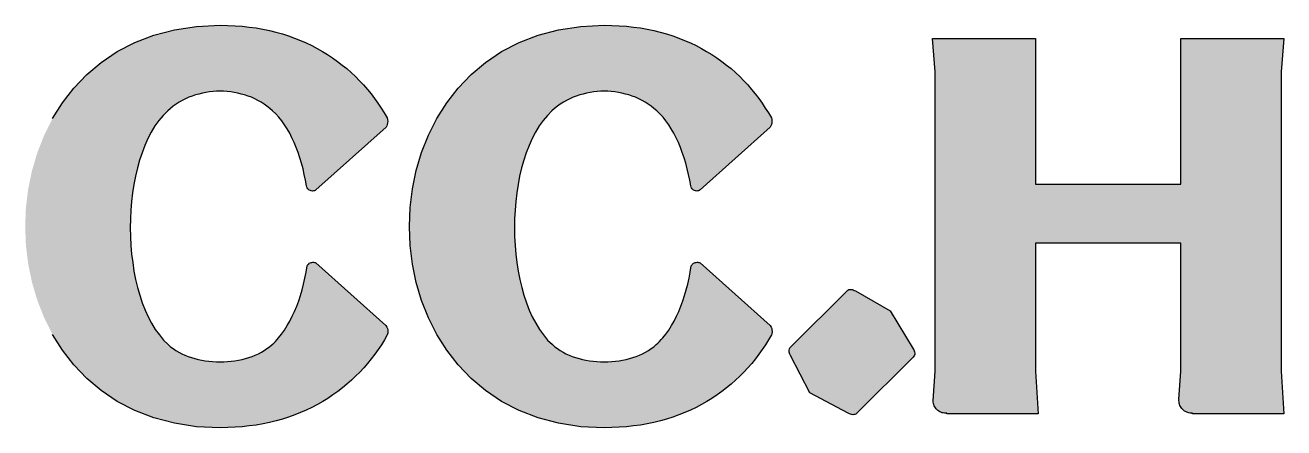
# Model space of a CAD drawing. Header units: inches. Extents: x -9450 to 207408, y -100115 to 6682.
# Drawn here: x 8222.876 to 8225.953, y 4778.366 to 4779.349 of the extents above; entities that cross this region are included whole.
import ezdxf

# ---------------------------------------------------------------- set-up
doc = ezdxf.new("R2010")
doc.units = ezdxf.units.IN
doc.header["$MEASUREMENT"] = 0

# ---------------------------------------------------------------- blocks, each defined once
blk = doc.blocks.new('eet')
for points in [[(8223.1364, 4778.7904), (8223.1346, 4778.8116), (8223.1335, 4778.8332), (8223.1331, 4778.8548), (8223.1335, 4778.8764), (8223.1346, 4778.8976), (8223.1364, 4778.9189), (8223.1387, 4778.9401), (8223.142, 4778.9606), (8223.1457, 4778.981), (8223.1506, 4779.0008), (8223.1558, 4779.0198), (8223.1621, 4779.038), (8223.1688, 4779.0559), (8223.1763, 4779.0726), (8223.1845, 4779.0883), (8223.1934, 4779.1032), (8223.2031, 4779.1169), (8223.2135, 4779.1292), (8223.2247, 4779.1404), (8223.2314, 4779.1463), (8223.2381, 4779.1516), (8223.2455, 4779.1568), (8223.253, 4779.1612), (8223.2604, 4779.1657), (8223.2682, 4779.1694), (8223.2764, 4779.1732), (8223.2846, 4779.1761), (8223.2928, 4779.1791), (8223.301, 4779.1813), (8223.3096, 4779.1836), (8223.3181, 4779.1851), (8223.3267, 4779.1866), (8223.3356, 4779.1873), (8223.3442, 4779.188), (8223.3527, 4779.1884), (8223.3613, 4779.188), (8223.3702, 4779.1873), (8223.3788, 4779.1866), (8223.3874, 4779.1851), (8223.3959, 4779.1836), (8223.4045, 4779.1813), (8223.4127, 4779.1791), (8223.4213, 4779.1761), (8223.4294, 4779.1732), (8223.4373, 4779.1694), (8223.4451, 4779.1657), (8223.4529, 4779.1612), (8223.4604, 4779.1568), (8223.4674, 4779.1516), (8223.4745, 4779.146), (8223.4812, 4779.1404), (8223.489, 4779.1326), (8223.4965, 4779.1244), (8223.5035, 4779.1154), (8223.5102, 4779.1061), (8223.5166, 4779.0961), (8223.5229, 4779.0853), (8223.5285, 4779.0741), (8223.5341, 4779.0626), (8223.5389, 4779.0507), (8223.5438, 4779.0384), (8223.5478, 4779.0253), (8223.5519, 4779.0123), (8223.5557, 4778.9989), (8223.5586, 4778.9851), (8223.5616, 4778.971), (8223.5642, 4778.9568), (8223.565, 4778.9542), (8223.5657, 4778.952), (8223.5672, 4778.9498), (8223.5691, 4778.9479), (8223.5709, 4778.9464), (8223.5735, 4778.9453), (8223.5758, 4778.9445), (8223.5787, 4778.9442), (8223.581, 4778.9445), (8223.5832, 4778.9449), (8223.5851, 4778.946), (8223.5869, 4778.9472), (8223.7586, 4779.1002), (8223.7601, 4779.1035), (8223.7616, 4779.1069), (8223.7623, 4779.1106), (8223.7627, 4779.1143), (8223.7623, 4779.1188), (8223.7612, 4779.1229), (8223.7541, 4779.1352), (8223.7467, 4779.1471), (8223.7385, 4779.159), (8223.7303, 4779.1702), (8223.7217, 4779.1817), (8223.7128, 4779.1925), (8223.7035, 4779.2033), (8223.6938, 4779.2137), (8223.6837, 4779.2238), (8223.6733, 4779.2335), (8223.6625, 4779.2432), (8223.6514, 4779.2521), (8223.6398, 4779.261), (8223.6279, 4779.2696), (8223.6156, 4779.2774), (8223.6033, 4779.2852), (8223.5903, 4779.2927), (8223.5769, 4779.2994), (8223.5631, 4779.3061), (8223.5493, 4779.312), (8223.5348, 4779.318), (8223.5199, 4779.3232), (8223.505, 4779.328), (8223.4894, 4779.3325), (8223.4738, 4779.3362), (8223.4574, 4779.3396), (8223.441, 4779.3426), (8223.4239, 4779.3448), (8223.4067, 4779.3467), (8223.3892, 4779.3481), (8223.371, 4779.3489), (8223.3527, 4779.3493), (8223.295, 4779.3463), (8223.2411, 4779.3381), (8223.1908, 4779.3251), (8223.1443, 4779.3072), (8223.1014, 4779.2849), (8223.0623, 4779.2584), (8223.027, 4779.2286), (8222.9953, 4779.1955), (8222.9674, 4779.1598), (8222.9432, 4779.1214), (8222.9227, 4779.0808), (8222.906, 4779.0384), (8222.8929, 4778.9944), (8222.8836, 4778.9494), (8222.878, 4778.904), (8222.8762, 4778.8578), (8222.878, 4778.8116), (8222.8836, 4778.7662), (8222.8929, 4778.7212), (8222.906, 4778.6772), (8222.9227, 4778.6348), (8222.9432, 4778.5942), (8222.9674, 4778.5558), (8222.9953, 4778.5197), (8223.027, 4778.487), (8223.0623, 4778.4572), (8223.1014, 4778.4307), (8223.1443, 4778.4084), (8223.1908, 4778.3905), (8223.2411, 4778.3775), (8223.295, 4778.3689), (8223.3527, 4778.3663), (8223.3714, 4778.3667), (8223.3892, 4778.3675), (8223.4067, 4778.3689), (8223.4242, 4778.3708), (8223.441, 4778.373), (8223.4577, 4778.376), (8223.4738, 4778.3794), (8223.4898, 4778.3835), (8223.5054, 4778.3876), (8223.5203, 4778.3924), (8223.5352, 4778.3976), (8223.5497, 4778.4036), (8223.5635, 4778.4095), (8223.5773, 4778.4162), (8223.5907, 4778.4233), (8223.6037, 4778.4304), (8223.616, 4778.4382), (8223.6283, 4778.4464), (8223.6402, 4778.4549), (8223.6517, 4778.4639), (8223.6629, 4778.4728), (8223.6737, 4778.4825), (8223.6841, 4778.4922), (8223.6942, 4778.5022), (8223.7038, 4778.5127), (8223.7132, 4778.5235), (8223.7221, 4778.5346), (8223.7307, 4778.5458), (8223.7392, 4778.5573), (8223.747, 4778.5689), (8223.7545, 4778.5812), (8223.7616, 4778.5935), (8223.7623, 4778.5953), (8223.7627, 4778.5972), (8223.763, 4778.5994), (8223.763, 4778.6016), (8223.7627, 4778.6054), (8223.7619, 4778.6091), (8223.7604, 4778.6124), (8223.7582, 4778.6158), (8223.5869, 4778.7688), (8223.5832, 4778.7703), (8223.5814, 4778.7707), (8223.5795, 4778.7707), (8223.5773, 4778.7703), (8223.575, 4778.7699), (8223.5728, 4778.7692), (8223.5709, 4778.7681), (8223.5694, 4778.7666), (8223.5676, 4778.7651), (8223.5665, 4778.7632), (8223.5653, 4778.7614), (8223.5631, 4778.7465), (8223.5601, 4778.732), (8223.5568, 4778.7174), (8223.5531, 4778.7033), (8223.5493, 4778.6895), (8223.5449, 4778.6761), (8223.54, 4778.6631), (8223.5348, 4778.6504), (8223.5292, 4778.6385), (8223.5233, 4778.6266), (8223.5169, 4778.6158), (8223.5102, 4778.605), (8223.5032, 4778.5953), (8223.4957, 4778.586), (8223.492, 4778.5815), (8223.4879, 4778.5774), (8223.4842, 4778.5733), (8223.4797, 4778.5696), (8223.4738, 4778.5644), (8223.4674, 4778.5596), (8223.4607, 4778.5551), (8223.4536, 4778.551), (8223.4466, 4778.5473), (8223.4388, 4778.5439), (8223.4309, 4778.5406), (8223.4231, 4778.538), (8223.4146, 4778.5354), (8223.4064, 4778.5331), (8223.3978, 4778.5316), (8223.3889, 4778.5302), (8223.3799, 4778.5287), (8223.371, 4778.5279), (8223.3621, 4778.5275), (8223.3527, 4778.5272), (8223.3438, 4778.5275), (8223.3345, 4778.5279), (8223.3256, 4778.5287), (8223.3166, 4778.5302), (8223.3081, 4778.5316), (8223.2991, 4778.5331), (8223.2909, 4778.5354), (8223.2828, 4778.538), (8223.2746, 4778.5406), (8223.2667, 4778.5439), (8223.2593, 4778.5473), (8223.2519, 4778.551), (8223.2448, 4778.5551), (8223.2381, 4778.5596), (8223.2317, 4778.5644), (8223.2258, 4778.5696), (8223.2146, 4778.5804), (8223.2042, 4778.5931), (8223.1941, 4778.6065), (8223.1852, 4778.6214), (8223.177, 4778.637), (8223.1692, 4778.6538), (8223.1625, 4778.6713), (8223.1562, 4778.6899), (8223.151, 4778.7089), (8223.1461, 4778.7286), (8223.142, 4778.7487), (8223.139, 4778.7696)], [(8224.1432, 4778.5931), (8224.1335, 4778.6065), (8224.1246, 4778.6214), (8224.116, 4778.637), (8224.1086, 4778.6538), (8224.1019, 4778.6713), (8224.0955, 4778.6899), (8224.0903, 4778.7089), (8224.0855, 4778.7286), (8224.0814, 4778.7487), (8224.078, 4778.7696), (8224.0758, 4778.7904), (8224.0739, 4778.8116), (8224.0728, 4778.8332), (8224.0724, 4778.8548), (8224.0728, 4778.8764), (8224.0739, 4778.8976), (8224.0754, 4778.9189), (8224.078, 4778.9401), (8224.0814, 4778.9606), (8224.0851, 4778.981), (8224.0899, 4779.0008), (8224.0952, 4779.0198), (8224.1011, 4779.038), (8224.1082, 4779.0559), (8224.1156, 4779.0726), (8224.1238, 4779.0883), (8224.1328, 4779.1032), (8224.1424, 4779.1169), (8224.1529, 4779.1292), (8224.1637, 4779.1404), (8224.1704, 4779.1463), (8224.1774, 4779.1516), (8224.1845, 4779.1568), (8224.192, 4779.1612), (8224.1998, 4779.1657), (8224.2076, 4779.1694), (8224.2158, 4779.1732), (8224.2236, 4779.1761), (8224.2322, 4779.1791), (8224.2404, 4779.1813), (8224.2489, 4779.1836), (8224.2575, 4779.1851), (8224.2661, 4779.1866), (8224.2746, 4779.1873), (8224.2836, 4779.188), (8224.2921, 4779.1884), (8224.3007, 4779.188), (8224.3092, 4779.1873), (8224.3182, 4779.1866), (8224.3267, 4779.1851), (8224.3353, 4779.1836), (8224.3439, 4779.1813), (8224.3521, 4779.1791), (8224.3603, 4779.1761), (8224.3684, 4779.1732), (8224.3766, 4779.1694), (8224.3845, 4779.1657), (8224.3919, 4779.1612), (8224.3993, 4779.1568), (8224.4068, 4779.1516), (8224.4135, 4779.146), (8224.4202, 4779.1404), (8224.428, 4779.1326), (8224.4358, 4779.1244), (8224.4429, 4779.1154), (8224.4496, 4779.1061), (8224.4559, 4779.0961), (8224.4619, 4779.0853), (8224.4679, 4779.0741), (8224.4731, 4779.0626), (8224.4783, 4779.0507), (8224.4827, 4779.0384), (8224.4872, 4779.0253), (8224.4913, 4779.0123), (8224.4947, 4778.9989), (8224.498, 4778.9851), (8224.501, 4778.971), (8224.5036, 4778.9568), (8224.5043, 4778.9542), (8224.5051, 4778.952), (8224.5066, 4778.9498), (8224.5084, 4778.9479), (8224.5103, 4778.9464), (8224.5125, 4778.9453), (8224.5151, 4778.9445), (8224.5177, 4778.9442), (8224.52, 4778.9445), (8224.5222, 4778.9449), (8224.5244, 4778.946), (8224.5263, 4778.9472), (8224.6979, 4779.1002), (8224.6994, 4779.1035), (8224.7009, 4779.1069), (8224.7017, 4779.1106), (8224.702, 4779.1143), (8224.7017, 4779.1188), (8224.7006, 4779.1229), (8224.6935, 4779.1352), (8224.6857, 4779.1471), (8224.6778, 4779.159), (8224.6696, 4779.1702), (8224.6611, 4779.1817), (8224.6521, 4779.1925), (8224.6428, 4779.2033), (8224.6332, 4779.2137), (8224.6231, 4779.2238), (8224.6127, 4779.2335), (8224.6019, 4779.2432), (8224.5907, 4779.2521), (8224.5792, 4779.261), (8224.5673, 4779.2696), (8224.555, 4779.2774), (8224.5423, 4779.2852), (8224.5297, 4779.2927), (8224.5163, 4779.2994), (8224.5025, 4779.3061), (8224.4883, 4779.312), (8224.4742, 4779.318), (8224.4593, 4779.3232), (8224.4444, 4779.328), (8224.4288, 4779.3325), (8224.4131, 4779.3362), (8224.3967, 4779.3396), (8224.3804, 4779.3426), (8224.3632, 4779.3448), (8224.3461, 4779.3467), (8224.3286, 4779.3481), (8224.3104, 4779.3489), (8224.2921, 4779.3493), (8224.2344, 4779.3463), (8224.1804, 4779.3381), (8224.1302, 4779.3251), (8224.0836, 4779.3072), (8224.0408, 4779.2849), (8224.0017, 4779.2584), (8223.9663, 4779.2286), (8223.9347, 4779.1955), (8223.9068, 4779.1598), (8223.8826, 4779.1214), (8223.8621, 4779.0808), (8223.8453, 4779.0384), (8223.8323, 4778.9944), (8223.823, 4778.9494), (8223.8174, 4778.904), (8223.8155, 4778.8578), (8223.8174, 4778.8116), (8223.823, 4778.7662), (8223.8323, 4778.7212), (8223.8453, 4778.6772), (8223.8621, 4778.6348), (8223.8826, 4778.5942), (8223.9068, 4778.5558), (8223.9347, 4778.5197), (8223.9663, 4778.487), (8224.0017, 4778.4572), (8224.0408, 4778.4307), (8224.0836, 4778.4084), (8224.1302, 4778.3905), (8224.1804, 4778.3775), (8224.2344, 4778.3689), (8224.2921, 4778.3663), (8224.3104, 4778.3667), (8224.3286, 4778.3675), (8224.3461, 4778.3689), (8224.3636, 4778.3708), (8224.3804, 4778.373), (8224.3971, 4778.376), (8224.4131, 4778.3794), (8224.4291, 4778.3835), (8224.4444, 4778.3876), (8224.4597, 4778.3924), (8224.4746, 4778.3976), (8224.4887, 4778.4036), (8224.5028, 4778.4095), (8224.5166, 4778.4162), (8224.5297, 4778.4233), (8224.5427, 4778.4304), (8224.5553, 4778.4382), (8224.5676, 4778.4464), (8224.5795, 4778.4549), (8224.5911, 4778.4639), (8224.6023, 4778.4728), (8224.6131, 4778.4825), (8224.6235, 4778.4922), (8224.6335, 4778.5022), (8224.6432, 4778.5127), (8224.6525, 4778.5235), (8224.6615, 4778.5346), (8224.67, 4778.5458), (8224.6782, 4778.5573), (8224.686, 4778.5689), (8224.6938, 4778.5812), (8224.7009, 4778.5935), (8224.7017, 4778.5953), (8224.702, 4778.5972), (8224.7024, 4778.5994), (8224.7024, 4778.6016), (8224.702, 4778.6054), (8224.7013, 4778.6091), (8224.6998, 4778.6124), (8224.6976, 4778.6158), (8224.5263, 4778.7688), (8224.5226, 4778.7703), (8224.5207, 4778.7707), (8224.5189, 4778.7707), (8224.5163, 4778.7703), (8224.514, 4778.7699), (8224.5122, 4778.7692), (8224.5103, 4778.7681), (8224.5084, 4778.7666), (8224.5069, 4778.7651), (8224.5058, 4778.7632), (8224.5047, 4778.7614), (8224.5021, 4778.7465), (8224.4995, 4778.732), (8224.4961, 4778.7174), (8224.4924, 4778.7033), (8224.4883, 4778.6895), (8224.4842, 4778.6761), (8224.4794, 4778.6631), (8224.4742, 4778.6504), (8224.4686, 4778.6385), (8224.4626, 4778.6266), (8224.4563, 4778.6158), (8224.4496, 4778.605), (8224.4425, 4778.5953), (8224.4351, 4778.586), (8224.4314, 4778.5815), (8224.4273, 4778.5774), (8224.4232, 4778.5733), (8224.4191, 4778.5696), (8224.4131, 4778.5644), (8224.4068, 4778.5596), (8224.4001, 4778.5551), (8224.393, 4778.551), (8224.3856, 4778.5473), (8224.3781, 4778.5439), (8224.3703, 4778.5406), (8224.3621, 4778.538), (8224.3539, 4778.5354), (8224.3457, 4778.5331), (8224.3368, 4778.5316), (8224.3282, 4778.5302), (8224.3193, 4778.5287), (8224.3104, 4778.5279), (8224.3011, 4778.5275), (8224.2921, 4778.5272), (8224.2828, 4778.5275), (8224.2739, 4778.5279), (8224.2649, 4778.5287), (8224.256, 4778.5302), (8224.2471, 4778.5316), (8224.2385, 4778.5331), (8224.2303, 4778.5354), (8224.2217, 4778.538), (8224.2139, 4778.5406), (8224.2061, 4778.5439), (8224.1983, 4778.5473), (8224.1912, 4778.551), (8224.1841, 4778.5551), (8224.1774, 4778.5596), (8224.1711, 4778.5644), (8224.1652, 4778.5696), (8224.1536, 4778.5804)], [(8225.3465, 4778.8172), (8225.7014, 4778.8172), (8225.7014, 4778.5048), (8225.6969, 4778.4352), (8225.6973, 4778.4352), (8225.6969, 4778.4341), (8225.6969, 4778.4326), (8225.6973, 4778.4296), (8225.6976, 4778.4267), (8225.6984, 4778.4237), (8225.6995, 4778.4207), (8225.7006, 4778.4181), (8225.7021, 4778.4155), (8225.704, 4778.4132), (8225.7062, 4778.411), (8225.7081, 4778.4092), (8225.7107, 4778.4073), (8225.7133, 4778.4058), (8225.7159, 4778.4043), (8225.7185, 4778.4036), (8225.7215, 4778.4028), (8225.7244, 4778.4021), (8225.7278, 4778.4021), (8225.73, 4778.4021), (8225.73, 4778.4002), (8225.9534, 4778.4002), (8225.9467, 4778.5048), (8225.9467, 4779.2357), (8225.9534, 4779.3172), (8225.7014, 4779.3172), (8225.7014, 4778.9609), (8225.361, 4778.9609), (8225.3465, 4778.9609), (8225.3465, 4778.9766), (8225.3465, 4779.3172), (8225.0941, 4779.3172), (8225.1008, 4779.2357), (8225.1008, 4778.5048), (8225.0963, 4778.4319), (8225.0963, 4778.4289), (8225.0971, 4778.4259), (8225.0978, 4778.4229), (8225.0989, 4778.4203), (8225.1001, 4778.4177), (8225.1015, 4778.4151), (8225.1034, 4778.4129), (8225.1053, 4778.4106), (8225.1075, 4778.4088), (8225.1101, 4778.4073), (8225.1123, 4778.4054), (8225.1149, 4778.4043), (8225.1179, 4778.4032), (8225.1209, 4778.4025), (8225.1239, 4778.4021), (8225.1269, 4778.4021), (8225.1295, 4778.4021), (8225.1295, 4778.4002), (8225.3532, 4778.4002), (8225.3465, 4778.5048)], [(8224.9906, 4778.6515), (8224.9061, 4778.7007), (8224.9031, 4778.7018), (8224.9005, 4778.7029), (8224.8979, 4778.7037), (8224.8953, 4778.704), (8224.8927, 4778.704), (8224.8901, 4778.7037), (8224.8878, 4778.7025), (8224.8856, 4778.7007), (8224.7471, 4778.5633), (8224.7456, 4778.5614), (8224.7445, 4778.5588), (8224.7437, 4778.5562), (8224.7437, 4778.5536), (8224.7441, 4778.551), (8224.7449, 4778.5484), (8224.746, 4778.5458), (8224.7471, 4778.5428), (8224.7947, 4778.4516), (8224.8886, 4778.4017), (8224.8912, 4778.4002), (8224.8938, 4778.3995), (8224.8968, 4778.3984), (8224.8994, 4778.398), (8224.902, 4778.3984), (8224.9046, 4778.3987), (8224.9068, 4778.3998), (8224.9091, 4778.4017), (8225.0472, 4778.5387), (8225.049, 4778.541), (8225.0502, 4778.5436), (8225.0509, 4778.5458), (8225.0509, 4778.5484), (8225.0505, 4778.5514), (8225.0498, 4778.554), (8225.0487, 4778.5566), (8225.0472, 4778.5592)]]:
    blk.add_hatch(color=250).paths.add_polyline_path(points)
at = {"color": 250}
for p, q in [((8223.2411, 4779.3381), (8223.295, 4779.3463)), ((8223.295, 4779.3463), (8223.3527, 4779.3493)), ((8223.3527, 4779.3493), (8223.371, 4779.3489)), ((8223.371, 4779.3489), (8223.3892, 4779.3481)), ((8223.3892, 4779.3481), (8223.4067, 4779.3467)), ((8223.4067, 4779.3467), (8223.4239, 4779.3448)), ((8223.4239, 4779.3448), (8223.441, 4779.3426)), ((8223.441, 4779.3426), (8223.4574, 4779.3396)), ((8224.1804, 4779.3381), (8224.2344, 4779.3463)), ((8224.2344, 4779.3463), (8224.2921, 4779.3493)), ((8224.2921, 4779.3493), (8224.3104, 4779.3489)), ((8224.3104, 4779.3489), (8224.3286, 4779.3481)), ((8224.3286, 4779.3481), (8224.3461, 4779.3467)), ((8224.3461, 4779.3467), (8224.3632, 4779.3448)), ((8224.3632, 4779.3448), (8224.3804, 4779.3426)), ((8224.3804, 4779.3426), (8224.3967, 4779.3396)), ((8223.1443, 4779.3072), (8223.1908, 4779.3251)), ((8223.1908, 4779.3251), (8223.2411, 4779.3381)), ((8223.4574, 4779.3396), (8223.4738, 4779.3362)), ((8223.4738, 4779.3362), (8223.4894, 4779.3325)), ((8223.4894, 4779.3325), (8223.505, 4779.328)), ((8223.505, 4779.328), (8223.5199, 4779.3232)), ((8223.5199, 4779.3232), (8223.5348, 4779.318)), ((8223.5348, 4779.318), (8223.5493, 4779.312)), ((8223.5493, 4779.312), (8223.5631, 4779.3061)), ((8224.0836, 4779.3072), (8224.1302, 4779.3251)), ((8224.1302, 4779.3251), (8224.1804, 4779.3381)), ((8224.3967, 4779.3396), (8224.4131, 4779.3362)), ((8224.4131, 4779.3362), (8224.4288, 4779.3325)), ((8224.4288, 4779.3325), (8224.4444, 4779.328)), ((8224.4444, 4779.328), (8224.4593, 4779.3232)), ((8224.4593, 4779.3232), (8224.4742, 4779.318)), ((8224.4742, 4779.318), (8224.4883, 4779.312)), ((8224.4883, 4779.312), (8224.5025, 4779.3061)), ((8225.0941, 4779.3172), (8225.3465, 4779.3172)), ((8225.1008, 4779.2357), (8225.0941, 4779.3172)), ((8225.3465, 4779.3172), (8225.3465, 4778.9766)), ((8225.7014, 4778.9609), (8225.7014, 4779.3172)), ((8225.7014, 4779.3172), (8225.9534, 4779.3172)), ((8225.9534, 4779.3172), (8225.9467, 4779.2357)), ((8223.0623, 4779.2584), (8223.1014, 4779.2849)), ((8223.1014, 4779.2849), (8223.1443, 4779.3072)), ((8223.5631, 4779.3061), (8223.5769, 4779.2994)), ((8223.5769, 4779.2994), (8223.5903, 4779.2927)), ((8223.5903, 4779.2927), (8223.6033, 4779.2852)), ((8223.6033, 4779.2852), (8223.6156, 4779.2774)), ((8224.0017, 4779.2584), (8224.0408, 4779.2849)), ((8224.0408, 4779.2849), (8224.0836, 4779.3072)), ((8224.5025, 4779.3061), (8224.5163, 4779.2994)), ((8224.5163, 4779.2994), (8224.5297, 4779.2927)), ((8224.5297, 4779.2927), (8224.5423, 4779.2852)), ((8224.5423, 4779.2852), (8224.555, 4779.2774)), ((8223.027, 4779.2286), (8223.0623, 4779.2584)), ((8223.6156, 4779.2774), (8223.6279, 4779.2696)), ((8223.6279, 4779.2696), (8223.6398, 4779.261)), ((8223.6398, 4779.261), (8223.6514, 4779.2521)), ((8223.6514, 4779.2521), (8223.6625, 4779.2432)), ((8223.9663, 4779.2286), (8224.0017, 4779.2584)), ((8224.555, 4779.2774), (8224.5673, 4779.2696)), ((8224.5673, 4779.2696), (8224.5792, 4779.261)), ((8224.5792, 4779.261), (8224.5907, 4779.2521)), ((8224.5907, 4779.2521), (8224.6019, 4779.2432)), ((8222.9953, 4779.1955), (8223.027, 4779.2286)), ((8223.6625, 4779.2432), (8223.6733, 4779.2335)), ((8223.6733, 4779.2335), (8223.6837, 4779.2238)), ((8223.6837, 4779.2238), (8223.6938, 4779.2137)), ((8223.9347, 4779.1955), (8223.9663, 4779.2286)), ((8224.6019, 4779.2432), (8224.6127, 4779.2335)), ((8224.6127, 4779.2335), (8224.6231, 4779.2238)), ((8224.6231, 4779.2238), (8224.6332, 4779.2137)), ((8225.1008, 4778.5048), (8225.1008, 4779.2357)), ((8225.9467, 4779.2357), (8225.9467, 4778.5048)), ((8222.9674, 4779.1598), (8222.9953, 4779.1955)), ((8223.3442, 4779.188), (8223.3356, 4779.1873)), ((8223.3527, 4779.1884), (8223.3442, 4779.188)), ((8223.3613, 4779.188), (8223.3527, 4779.1884)), ((8223.3702, 4779.1873), (8223.3613, 4779.188)), ((8223.6938, 4779.2137), (8223.7035, 4779.2033)), ((8223.7035, 4779.2033), (8223.7128, 4779.1925)), ((8223.7128, 4779.1925), (8223.7217, 4779.1817)), ((8223.9068, 4779.1598), (8223.9347, 4779.1955)), ((8224.2836, 4779.188), (8224.2746, 4779.1873)), ((8224.2921, 4779.1884), (8224.2836, 4779.188)), ((8224.3007, 4779.188), (8224.2921, 4779.1884)), ((8224.3092, 4779.1873), (8224.3007, 4779.188)), ((8224.6332, 4779.2137), (8224.6428, 4779.2033)), ((8224.6428, 4779.2033), (8224.6521, 4779.1925)), ((8224.6521, 4779.1925), (8224.6611, 4779.1817)), ((8222.9432, 4779.1214), (8222.9674, 4779.1598)), ((8223.253, 4779.1612), (8223.2455, 4779.1568)), ((8223.2604, 4779.1657), (8223.253, 4779.1612)), ((8223.2682, 4779.1694), (8223.2604, 4779.1657)), ((8223.2764, 4779.1732), (8223.2682, 4779.1694)), ((8223.2846, 4779.1761), (8223.2764, 4779.1732)), ((8223.2928, 4779.1791), (8223.2846, 4779.1761)), ((8223.301, 4779.1813), (8223.2928, 4779.1791)), ((8223.3096, 4779.1836), (8223.301, 4779.1813)), ((8223.3181, 4779.1851), (8223.3096, 4779.1836)), ((8223.3267, 4779.1866), (8223.3181, 4779.1851)), ((8223.3356, 4779.1873), (8223.3267, 4779.1866)), ((8223.3788, 4779.1866), (8223.3702, 4779.1873)), ((8223.3874, 4779.1851), (8223.3788, 4779.1866)), ((8223.3959, 4779.1836), (8223.3874, 4779.1851)), ((8223.4045, 4779.1813), (8223.3959, 4779.1836)), ((8223.4127, 4779.1791), (8223.4045, 4779.1813)), ((8223.4213, 4779.1761), (8223.4127, 4779.1791)), ((8223.4294, 4779.1732), (8223.4213, 4779.1761)), ((8223.4373, 4779.1694), (8223.4294, 4779.1732)), ((8223.4451, 4779.1657), (8223.4373, 4779.1694)), ((8223.4529, 4779.1612), (8223.4451, 4779.1657)), ((8223.4604, 4779.1568), (8223.4529, 4779.1612)), ((8223.7217, 4779.1817), (8223.7303, 4779.1702)), ((8223.7303, 4779.1702), (8223.7385, 4779.159)), ((8223.7385, 4779.159), (8223.7467, 4779.1471)), ((8223.8826, 4779.1214), (8223.9068, 4779.1598)), ((8224.192, 4779.1612), (8224.1845, 4779.1568)), ((8224.1998, 4779.1657), (8224.192, 4779.1612)), ((8224.2076, 4779.1694), (8224.1998, 4779.1657)), ((8224.2158, 4779.1732), (8224.2076, 4779.1694)), ((8224.2236, 4779.1761), (8224.2158, 4779.1732)), ((8224.2322, 4779.1791), (8224.2236, 4779.1761)), ((8224.2404, 4779.1813), (8224.2322, 4779.1791)), ((8224.2489, 4779.1836), (8224.2404, 4779.1813)), ((8224.2575, 4779.1851), (8224.2489, 4779.1836)), ((8224.2661, 4779.1866), (8224.2575, 4779.1851)), ((8224.2746, 4779.1873), (8224.2661, 4779.1866)), ((8224.3182, 4779.1866), (8224.3092, 4779.1873)), ((8224.3267, 4779.1851), (8224.3182, 4779.1866)), ((8224.3353, 4779.1836), (8224.3267, 4779.1851)), ((8224.3439, 4779.1813), (8224.3353, 4779.1836)), ((8224.3521, 4779.1791), (8224.3439, 4779.1813)), ((8224.3603, 4779.1761), (8224.3521, 4779.1791)), ((8224.3684, 4779.1732), (8224.3603, 4779.1761)), ((8224.3766, 4779.1694), (8224.3684, 4779.1732)), ((8224.3845, 4779.1657), (8224.3766, 4779.1694)), ((8224.3919, 4779.1612), (8224.3845, 4779.1657)), ((8224.3993, 4779.1568), (8224.3919, 4779.1612)), ((8224.6611, 4779.1817), (8224.6696, 4779.1702)), ((8224.6696, 4779.1702), (8224.6778, 4779.159)), ((8224.6778, 4779.159), (8224.6857, 4779.1471)), ((8223.2135, 4779.1292), (8223.2031, 4779.1169)), ((8223.2247, 4779.1404), (8223.2135, 4779.1292)), ((8223.2314, 4779.1463), (8223.2247, 4779.1404)), ((8223.2381, 4779.1516), (8223.2314, 4779.1463)), ((8223.2455, 4779.1568), (8223.2381, 4779.1516)), ((8223.4674, 4779.1516), (8223.4604, 4779.1568)), ((8223.4745, 4779.146), (8223.4674, 4779.1516)), ((8223.4812, 4779.1404), (8223.4745, 4779.146)), ((8223.489, 4779.1326), (8223.4812, 4779.1404)), ((8223.4965, 4779.1244), (8223.489, 4779.1326)), ((8223.7467, 4779.1471), (8223.7541, 4779.1352)), ((8223.7541, 4779.1352), (8223.7612, 4779.1229)), ((8224.1529, 4779.1292), (8224.1424, 4779.1169)), ((8224.1637, 4779.1404), (8224.1529, 4779.1292)), ((8224.1704, 4779.1463), (8224.1637, 4779.1404)), ((8224.1774, 4779.1516), (8224.1704, 4779.1463)), ((8224.1845, 4779.1568), (8224.1774, 4779.1516)), ((8224.4068, 4779.1516), (8224.3993, 4779.1568)), ((8224.4135, 4779.146), (8224.4068, 4779.1516)), ((8224.4202, 4779.1404), (8224.4135, 4779.146)), ((8224.428, 4779.1326), (8224.4202, 4779.1404)), ((8224.4358, 4779.1244), (8224.428, 4779.1326)), ((8224.6857, 4779.1471), (8224.6935, 4779.1352)), ((8224.6935, 4779.1352), (8224.7006, 4779.1229)), ((8223.1934, 4779.1032), (8223.1845, 4779.0883)), ((8223.2031, 4779.1169), (8223.1934, 4779.1032)), ((8223.5035, 4779.1154), (8223.4965, 4779.1244)), ((8223.5102, 4779.1061), (8223.5035, 4779.1154)), ((8223.5166, 4779.0961), (8223.5102, 4779.1061)), ((8223.5229, 4779.0853), (8223.5166, 4779.0961)), ((8223.7586, 4779.1002), (8223.5869, 4778.9472)), ((8223.7601, 4779.1035), (8223.7586, 4779.1002)), ((8223.7616, 4779.1069), (8223.7601, 4779.1035)), ((8223.7612, 4779.1229), (8223.7623, 4779.1188)), ((8223.7623, 4779.1106), (8223.7616, 4779.1069)), ((8223.7623, 4779.1188), (8223.7627, 4779.1143)), ((8223.7627, 4779.1143), (8223.7623, 4779.1106)), ((8223.8621, 4779.0808), (8223.8826, 4779.1214)), ((8224.1328, 4779.1032), (8224.1238, 4779.0883)), ((8224.1424, 4779.1169), (8224.1328, 4779.1032)), ((8224.4429, 4779.1154), (8224.4358, 4779.1244)), ((8224.4496, 4779.1061), (8224.4429, 4779.1154)), ((8224.4559, 4779.0961), (8224.4496, 4779.1061)), ((8224.4619, 4779.0853), (8224.4559, 4779.0961)), ((8224.6979, 4779.1002), (8224.5263, 4778.9472)), ((8224.6994, 4779.1035), (8224.6979, 4779.1002)), ((8224.7009, 4779.1069), (8224.6994, 4779.1035)), ((8224.7006, 4779.1229), (8224.7017, 4779.1188)), ((8224.7017, 4779.1106), (8224.7009, 4779.1069)), ((8224.7017, 4779.1188), (8224.702, 4779.1143)), ((8224.702, 4779.1143), (8224.7017, 4779.1106)), ((8223.1763, 4779.0726), (8223.1688, 4779.0559)), ((8223.1845, 4779.0883), (8223.1763, 4779.0726)), ((8223.5285, 4779.0741), (8223.5229, 4779.0853)), ((8223.5341, 4779.0626), (8223.5285, 4779.0741)), ((8223.8453, 4779.0384), (8223.8621, 4779.0808)), ((8224.1156, 4779.0726), (8224.1082, 4779.0559)), ((8224.1238, 4779.0883), (8224.1156, 4779.0726)), ((8224.4679, 4779.0741), (8224.4619, 4779.0853)), ((8224.4731, 4779.0626), (8224.4679, 4779.0741)), ((8223.1621, 4779.038), (8223.1558, 4779.0198)), ((8223.1688, 4779.0559), (8223.1621, 4779.038)), ((8223.5389, 4779.0507), (8223.5341, 4779.0626)), ((8223.5438, 4779.0384), (8223.5389, 4779.0507)), ((8223.5478, 4779.0253), (8223.5438, 4779.0384)), ((8223.8323, 4778.9944), (8223.8453, 4779.0384)), ((8224.1011, 4779.038), (8224.0952, 4779.0198)), ((8224.1082, 4779.0559), (8224.1011, 4779.038)), ((8224.4783, 4779.0507), (8224.4731, 4779.0626)), ((8224.4827, 4779.0384), (8224.4783, 4779.0507)), ((8224.4872, 4779.0253), (8224.4827, 4779.0384)), ((8223.1558, 4779.0198), (8223.1506, 4779.0008)), ((8223.5519, 4779.0123), (8223.5478, 4779.0253)), ((8223.5557, 4778.9989), (8223.5519, 4779.0123)), ((8224.0952, 4779.0198), (8224.0899, 4779.0008)), ((8224.4913, 4779.0123), (8224.4872, 4779.0253)), ((8224.4947, 4778.9989), (8224.4913, 4779.0123)), ((8223.1457, 4778.981), (8223.142, 4778.9606)), ((8223.1506, 4779.0008), (8223.1457, 4778.981)), ((8223.5586, 4778.9851), (8223.5557, 4778.9989)), ((8223.5616, 4778.971), (8223.5586, 4778.9851)), ((8223.823, 4778.9494), (8223.8323, 4778.9944)), ((8224.0851, 4778.981), (8224.0814, 4778.9606)), ((8224.0899, 4779.0008), (8224.0851, 4778.981)), ((8224.498, 4778.9851), (8224.4947, 4778.9989)), ((8224.501, 4778.971), (8224.498, 4778.9851)), ((8225.3465, 4778.9766), (8225.3465, 4778.9609)), ((8223.142, 4778.9606), (8223.1387, 4778.9401)), ((8223.5642, 4778.9568), (8223.5616, 4778.971)), ((8223.565, 4778.9542), (8223.5642, 4778.9568)), ((8223.5657, 4778.952), (8223.565, 4778.9542)), ((8223.5672, 4778.9498), (8223.5657, 4778.952)), ((8223.5691, 4778.9479), (8223.5672, 4778.9498)), ((8223.5709, 4778.9464), (8223.5691, 4778.9479)), ((8223.5735, 4778.9453), (8223.5709, 4778.9464)), ((8223.5758, 4778.9445), (8223.5735, 4778.9453)), ((8223.5787, 4778.9442), (8223.5758, 4778.9445)), ((8223.581, 4778.9445), (8223.5787, 4778.9442)), ((8223.5832, 4778.9449), (8223.581, 4778.9445)), ((8223.5851, 4778.946), (8223.5832, 4778.9449)), ((8223.5869, 4778.9472), (8223.5851, 4778.946)), ((8223.8174, 4778.904), (8223.823, 4778.9494)), ((8224.0814, 4778.9606), (8224.078, 4778.9401)), ((8224.5036, 4778.9568), (8224.501, 4778.971)), ((8224.5043, 4778.9542), (8224.5036, 4778.9568)), ((8224.5051, 4778.952), (8224.5043, 4778.9542)), ((8224.5066, 4778.9498), (8224.5051, 4778.952)), ((8224.5084, 4778.9479), (8224.5066, 4778.9498)), ((8224.5103, 4778.9464), (8224.5084, 4778.9479)), ((8224.5125, 4778.9453), (8224.5103, 4778.9464)), ((8224.5151, 4778.9445), (8224.5125, 4778.9453)), ((8224.5177, 4778.9442), (8224.5151, 4778.9445)), ((8224.52, 4778.9445), (8224.5177, 4778.9442)), ((8224.5222, 4778.9449), (8224.52, 4778.9445)), ((8224.5244, 4778.946), (8224.5222, 4778.9449)), ((8224.5263, 4778.9472), (8224.5244, 4778.946)), ((8225.3465, 4778.9609), (8225.361, 4778.9609)), ((8225.361, 4778.9609), (8225.7014, 4778.9609)), ((8223.1364, 4778.9189), (8223.1346, 4778.8976)), ((8223.1387, 4778.9401), (8223.1364, 4778.9189)), ((8224.0754, 4778.9189), (8224.0739, 4778.8976)), ((8224.078, 4778.9401), (8224.0754, 4778.9189)), ((8223.1346, 4778.8976), (8223.1335, 4778.8764)), ((8223.8155, 4778.8578), (8223.8174, 4778.904)), ((8224.0739, 4778.8976), (8224.0728, 4778.8764)), ((8223.1335, 4778.8764), (8223.1331, 4778.8548)), ((8223.1331, 4778.8548), (8223.1335, 4778.8332)), ((8223.8174, 4778.8116), (8223.8155, 4778.8578)), ((8224.0728, 4778.8764), (8224.0724, 4778.8548)), ((8224.0724, 4778.8548), (8224.0728, 4778.8332)), ((8223.1335, 4778.8332), (8223.1346, 4778.8116)), ((8224.0728, 4778.8332), (8224.0739, 4778.8116)), ((8223.1346, 4778.8116), (8223.1364, 4778.7904)), ((8223.1364, 4778.7904), (8223.139, 4778.7696)), ((8223.823, 4778.7662), (8223.8174, 4778.8116)), ((8224.0739, 4778.8116), (8224.0758, 4778.7904)), ((8224.0758, 4778.7904), (8224.078, 4778.7696)), ((8225.7014, 4778.8172), (8225.3465, 4778.8172)), ((8225.3465, 4778.8172), (8225.3465, 4778.5048)), ((8225.7014, 4778.5048), (8225.7014, 4778.8172)), ((8223.139, 4778.7696), (8223.142, 4778.7487)), ((8223.5631, 4778.7465), (8223.5653, 4778.7614)), ((8223.5653, 4778.7614), (8223.5665, 4778.7632)), ((8223.5665, 4778.7632), (8223.5676, 4778.7651)), ((8223.5676, 4778.7651), (8223.5694, 4778.7666)), ((8223.5694, 4778.7666), (8223.5709, 4778.7681)), ((8223.5709, 4778.7681), (8223.5728, 4778.7692)), ((8223.5728, 4778.7692), (8223.575, 4778.7699)), ((8223.575, 4778.7699), (8223.5773, 4778.7703)), ((8223.5773, 4778.7703), (8223.5795, 4778.7707)), ((8223.5795, 4778.7707), (8223.5814, 4778.7707)), ((8223.5814, 4778.7707), (8223.5832, 4778.7703)), ((8223.5832, 4778.7703), (8223.5851, 4778.7696)), ((8223.5851, 4778.7696), (8223.5869, 4778.7688)), ((8223.5869, 4778.7688), (8223.7582, 4778.6158)), ((8223.8323, 4778.7212), (8223.823, 4778.7662)), ((8224.078, 4778.7696), (8224.0814, 4778.7487)), ((8224.5021, 4778.7465), (8224.5047, 4778.7614)), ((8224.5047, 4778.7614), (8224.5058, 4778.7632)), ((8224.5058, 4778.7632), (8224.5069, 4778.7651)), ((8224.5069, 4778.7651), (8224.5084, 4778.7666)), ((8224.5084, 4778.7666), (8224.5103, 4778.7681)), ((8224.5103, 4778.7681), (8224.5122, 4778.7692)), ((8224.5122, 4778.7692), (8224.514, 4778.7699)), ((8224.514, 4778.7699), (8224.5163, 4778.7703)), ((8224.5163, 4778.7703), (8224.5189, 4778.7707)), ((8224.5189, 4778.7707), (8224.5207, 4778.7707)), ((8224.5207, 4778.7707), (8224.5226, 4778.7703)), ((8224.5226, 4778.7703), (8224.5244, 4778.7696)), ((8224.5244, 4778.7696), (8224.5263, 4778.7688)), ((8224.5263, 4778.7688), (8224.6976, 4778.6158)), ((8223.142, 4778.7487), (8223.1461, 4778.7286)), ((8223.1461, 4778.7286), (8223.151, 4778.7089)), ((8223.5568, 4778.7174), (8223.5601, 4778.732)), ((8223.5601, 4778.732), (8223.5631, 4778.7465)), ((8224.0814, 4778.7487), (8224.0855, 4778.7286)), ((8224.0855, 4778.7286), (8224.0903, 4778.7089)), ((8224.4961, 4778.7174), (8224.4995, 4778.732)), ((8224.4995, 4778.732), (8224.5021, 4778.7465)), ((8223.151, 4778.7089), (8223.1562, 4778.6899)), ((8223.5493, 4778.6895), (8223.5531, 4778.7033)), ((8223.5531, 4778.7033), (8223.5568, 4778.7174)), ((8223.8453, 4778.6772), (8223.8323, 4778.7212)), ((8224.0903, 4778.7089), (8224.0955, 4778.6899)), ((8224.4883, 4778.6895), (8224.4924, 4778.7033)), ((8224.4924, 4778.7033), (8224.4961, 4778.7174)), ((8224.7471, 4778.5633), (8224.8856, 4778.7007)), ((8224.8856, 4778.7007), (8224.8878, 4778.7025)), ((8224.8878, 4778.7025), (8224.8901, 4778.7037)), ((8224.8901, 4778.7037), (8224.8927, 4778.704)), ((8224.8927, 4778.704), (8224.8953, 4778.704)), ((8224.8953, 4778.704), (8224.8979, 4778.7037)), ((8224.8979, 4778.7037), (8224.9005, 4778.7029)), ((8224.9005, 4778.7029), (8224.9031, 4778.7018)), ((8224.9031, 4778.7018), (8224.9061, 4778.7007)), ((8224.9061, 4778.7007), (8224.9906, 4778.6515)), ((8223.1562, 4778.6899), (8223.1625, 4778.6713)), ((8223.1625, 4778.6713), (8223.1692, 4778.6538)), ((8223.54, 4778.6631), (8223.5449, 4778.6761)), ((8223.5449, 4778.6761), (8223.5493, 4778.6895)), ((8223.8621, 4778.6348), (8223.8453, 4778.6772)), ((8224.0955, 4778.6899), (8224.1019, 4778.6713)), ((8224.1019, 4778.6713), (8224.1086, 4778.6538)), ((8224.4794, 4778.6631), (8224.4842, 4778.6761)), ((8224.4842, 4778.6761), (8224.4883, 4778.6895)), ((8223.1692, 4778.6538), (8223.177, 4778.637)), ((8223.177, 4778.637), (8223.1852, 4778.6214)), ((8223.5233, 4778.6266), (8223.5292, 4778.6385)), ((8223.5292, 4778.6385), (8223.5348, 4778.6504)), ((8223.5348, 4778.6504), (8223.54, 4778.6631)), ((8223.8826, 4778.5942), (8223.8621, 4778.6348)), ((8224.1086, 4778.6538), (8224.116, 4778.637)), ((8224.116, 4778.637), (8224.1246, 4778.6214)), ((8224.4626, 4778.6266), (8224.4686, 4778.6385)), ((8224.4686, 4778.6385), (8224.4742, 4778.6504)), ((8224.4742, 4778.6504), (8224.4794, 4778.6631)), ((8224.9906, 4778.6515), (8225.0472, 4778.5592)), ((8223.1852, 4778.6214), (8223.1941, 4778.6065)), ((8223.1941, 4778.6065), (8223.2042, 4778.5931)), ((8223.5032, 4778.5953), (8223.5102, 4778.605)), ((8223.5102, 4778.605), (8223.5169, 4778.6158)), ((8223.5169, 4778.6158), (8223.5233, 4778.6266)), ((8223.7582, 4778.6158), (8223.7604, 4778.6124)), ((8223.7604, 4778.6124), (8223.7619, 4778.6091)), ((8223.7619, 4778.6091), (8223.7627, 4778.6054)), ((8223.7627, 4778.6054), (8223.763, 4778.6016)), ((8224.1246, 4778.6214), (8224.1335, 4778.6065)), ((8224.1335, 4778.6065), (8224.1432, 4778.5931)), ((8224.4425, 4778.5953), (8224.4496, 4778.605)), ((8224.4496, 4778.605), (8224.4563, 4778.6158)), ((8224.4563, 4778.6158), (8224.4626, 4778.6266)), ((8224.6976, 4778.6158), (8224.6998, 4778.6124)), ((8224.6998, 4778.6124), (8224.7013, 4778.6091)), ((8224.7013, 4778.6091), (8224.702, 4778.6054)), ((8224.702, 4778.6054), (8224.7024, 4778.6016)), ((8222.9674, 4778.5558), (8222.9432, 4778.5942)), ((8223.2042, 4778.5931), (8223.2146, 4778.5804)), ((8223.2146, 4778.5804), (8223.2258, 4778.5696)), ((8223.4797, 4778.5696), (8223.4842, 4778.5733)), ((8223.4842, 4778.5733), (8223.4879, 4778.5774)), ((8223.4879, 4778.5774), (8223.492, 4778.5815)), ((8223.492, 4778.5815), (8223.4957, 4778.586)), ((8223.4957, 4778.586), (8223.5032, 4778.5953)), ((8223.7545, 4778.5812), (8223.747, 4778.5689)), ((8223.7616, 4778.5935), (8223.7545, 4778.5812)), ((8223.7623, 4778.5953), (8223.7616, 4778.5935)), ((8223.7627, 4778.5972), (8223.7623, 4778.5953)), ((8223.763, 4778.5994), (8223.7627, 4778.5972)), ((8223.763, 4778.6016), (8223.763, 4778.5994)), ((8223.9068, 4778.5558), (8223.8826, 4778.5942)), ((8224.1432, 4778.5931), (8224.1536, 4778.5804)), ((8224.1536, 4778.5804), (8224.1652, 4778.5696)), ((8224.4191, 4778.5696), (8224.4232, 4778.5733)), ((8224.4232, 4778.5733), (8224.4273, 4778.5774)), ((8224.4273, 4778.5774), (8224.4314, 4778.5815)), ((8224.4314, 4778.5815), (8224.4351, 4778.586)), ((8224.4351, 4778.586), (8224.4425, 4778.5953)), ((8224.6938, 4778.5812), (8224.686, 4778.5689)), ((8224.7009, 4778.5935), (8224.6938, 4778.5812)), ((8224.7017, 4778.5953), (8224.7009, 4778.5935)), ((8224.702, 4778.5972), (8224.7017, 4778.5953)), ((8224.7024, 4778.5994), (8224.702, 4778.5972)), ((8224.7024, 4778.6016), (8224.7024, 4778.5994)), ((8222.9953, 4778.5197), (8222.9674, 4778.5558)), ((8223.2258, 4778.5696), (8223.2317, 4778.5644)), ((8223.2317, 4778.5644), (8223.2381, 4778.5596)), ((8223.2381, 4778.5596), (8223.2448, 4778.5551)), ((8223.2448, 4778.5551), (8223.2519, 4778.551)), ((8223.2519, 4778.551), (8223.2593, 4778.5473)), ((8223.2593, 4778.5473), (8223.2667, 4778.5439)), ((8223.2667, 4778.5439), (8223.2746, 4778.5406)), ((8223.4309, 4778.5406), (8223.4388, 4778.5439)), ((8223.4388, 4778.5439), (8223.4466, 4778.5473)), ((8223.4466, 4778.5473), (8223.4536, 4778.551)), ((8223.4536, 4778.551), (8223.4607, 4778.5551)), ((8223.4607, 4778.5551), (8223.4674, 4778.5596)), ((8223.4674, 4778.5596), (8223.4738, 4778.5644)), ((8223.4738, 4778.5644), (8223.4797, 4778.5696)), ((8223.7307, 4778.5458), (8223.7221, 4778.5346)), ((8223.7392, 4778.5573), (8223.7307, 4778.5458)), ((8223.747, 4778.5689), (8223.7392, 4778.5573)), ((8223.9347, 4778.5197), (8223.9068, 4778.5558)), ((8224.1652, 4778.5696), (8224.1711, 4778.5644)), ((8224.1711, 4778.5644), (8224.1774, 4778.5596)), ((8224.1774, 4778.5596), (8224.1841, 4778.5551)), ((8224.1841, 4778.5551), (8224.1912, 4778.551)), ((8224.1912, 4778.551), (8224.1983, 4778.5473)), ((8224.1983, 4778.5473), (8224.2061, 4778.5439)), ((8224.2061, 4778.5439), (8224.2139, 4778.5406)), ((8224.3703, 4778.5406), (8224.3781, 4778.5439)), ((8224.3781, 4778.5439), (8224.3856, 4778.5473)), ((8224.3856, 4778.5473), (8224.393, 4778.551)), ((8224.393, 4778.551), (8224.4001, 4778.5551)), ((8224.4001, 4778.5551), (8224.4068, 4778.5596)), ((8224.4068, 4778.5596), (8224.4131, 4778.5644)), ((8224.4131, 4778.5644), (8224.4191, 4778.5696)), ((8224.67, 4778.5458), (8224.6615, 4778.5346)), ((8224.6782, 4778.5573), (8224.67, 4778.5458)), ((8224.686, 4778.5689), (8224.6782, 4778.5573)), ((8224.7437, 4778.5562), (8224.7445, 4778.5588)), ((8224.7437, 4778.5536), (8224.7437, 4778.5562)), ((8224.7441, 4778.551), (8224.7437, 4778.5536)), ((8224.7449, 4778.5484), (8224.7441, 4778.551)), ((8224.7445, 4778.5588), (8224.7456, 4778.5614)), ((8224.746, 4778.5458), (8224.7449, 4778.5484)), ((8224.7456, 4778.5614), (8224.7471, 4778.5633)), ((8224.7471, 4778.5428), (8224.746, 4778.5458)), ((8224.7947, 4778.4516), (8224.7471, 4778.5428)), ((8225.0472, 4778.5592), (8225.0487, 4778.5566)), ((8225.0487, 4778.5566), (8225.0498, 4778.554)), ((8225.0502, 4778.5436), (8225.049, 4778.541)), ((8225.0498, 4778.554), (8225.0505, 4778.5514)), ((8225.0509, 4778.5458), (8225.0502, 4778.5436)), ((8225.0505, 4778.5514), (8225.0509, 4778.5484)), ((8225.0509, 4778.5484), (8225.0509, 4778.5458)), ((8223.027, 4778.487), (8222.9953, 4778.5197)), ((8223.2746, 4778.5406), (8223.2828, 4778.538)), ((8223.2828, 4778.538), (8223.2909, 4778.5354)), ((8223.2909, 4778.5354), (8223.2991, 4778.5331)), ((8223.2991, 4778.5331), (8223.3081, 4778.5316)), ((8223.3081, 4778.5316), (8223.3166, 4778.5302)), ((8223.3166, 4778.5302), (8223.3256, 4778.5287)), ((8223.3256, 4778.5287), (8223.3345, 4778.5279)), ((8223.3345, 4778.5279), (8223.3438, 4778.5275)), ((8223.3438, 4778.5275), (8223.3527, 4778.5272)), ((8223.3527, 4778.5272), (8223.3621, 4778.5275)), ((8223.3621, 4778.5275), (8223.371, 4778.5279)), ((8223.371, 4778.5279), (8223.3799, 4778.5287)), ((8223.3799, 4778.5287), (8223.3889, 4778.5302)), ((8223.3889, 4778.5302), (8223.3978, 4778.5316)), ((8223.3978, 4778.5316), (8223.4064, 4778.5331)), ((8223.4064, 4778.5331), (8223.4146, 4778.5354)), ((8223.4146, 4778.5354), (8223.4231, 4778.538)), ((8223.4231, 4778.538), (8223.4309, 4778.5406)), ((8223.7038, 4778.5127), (8223.6942, 4778.5022)), ((8223.7132, 4778.5235), (8223.7038, 4778.5127)), ((8223.7221, 4778.5346), (8223.7132, 4778.5235)), ((8223.9663, 4778.487), (8223.9347, 4778.5197)), ((8224.2139, 4778.5406), (8224.2217, 4778.538)), ((8224.2217, 4778.538), (8224.2303, 4778.5354)), ((8224.2303, 4778.5354), (8224.2385, 4778.5331)), ((8224.2385, 4778.5331), (8224.2471, 4778.5316)), ((8224.2471, 4778.5316), (8224.256, 4778.5302)), ((8224.256, 4778.5302), (8224.2649, 4778.5287)), ((8224.2649, 4778.5287), (8224.2739, 4778.5279)), ((8224.2739, 4778.5279), (8224.2828, 4778.5275)), ((8224.2828, 4778.5275), (8224.2921, 4778.5272)), ((8224.2921, 4778.5272), (8224.3011, 4778.5275)), ((8224.3011, 4778.5275), (8224.3104, 4778.5279)), ((8224.3104, 4778.5279), (8224.3193, 4778.5287)), ((8224.3193, 4778.5287), (8224.3282, 4778.5302)), ((8224.3282, 4778.5302), (8224.3368, 4778.5316)), ((8224.3368, 4778.5316), (8224.3457, 4778.5331)), ((8224.3457, 4778.5331), (8224.3539, 4778.5354)), ((8224.3539, 4778.5354), (8224.3621, 4778.538)), ((8224.3621, 4778.538), (8224.3703, 4778.5406)), ((8224.6432, 4778.5127), (8224.6335, 4778.5022)), ((8224.6525, 4778.5235), (8224.6432, 4778.5127)), ((8224.6615, 4778.5346), (8224.6525, 4778.5235)), ((8225.0472, 4778.5387), (8224.9091, 4778.4017)), ((8225.049, 4778.541), (8225.0472, 4778.5387)), ((8223.0623, 4778.4572), (8223.027, 4778.487)), ((8223.6737, 4778.4825), (8223.6629, 4778.4728)), ((8223.6841, 4778.4922), (8223.6737, 4778.4825)), ((8223.6942, 4778.5022), (8223.6841, 4778.4922)), ((8224.0017, 4778.4572), (8223.9663, 4778.487)), ((8224.6131, 4778.4825), (8224.6023, 4778.4728)), ((8224.6235, 4778.4922), (8224.6131, 4778.4825)), ((8224.6335, 4778.5022), (8224.6235, 4778.4922)), ((8225.0963, 4778.4319), (8225.1008, 4778.5048)), ((8225.3465, 4778.5048), (8225.3532, 4778.4002)), ((8225.6969, 4778.4352), (8225.7014, 4778.5048)), ((8225.9467, 4778.5048), (8225.9534, 4778.4002)), ((8223.1014, 4778.4307), (8223.0623, 4778.4572)), ((8223.6402, 4778.4549), (8223.6283, 4778.4464)), ((8223.6517, 4778.4639), (8223.6402, 4778.4549)), ((8223.6629, 4778.4728), (8223.6517, 4778.4639)), ((8224.0408, 4778.4307), (8224.0017, 4778.4572)), ((8224.5795, 4778.4549), (8224.5676, 4778.4464)), ((8224.5911, 4778.4639), (8224.5795, 4778.4549)), ((8224.6023, 4778.4728), (8224.5911, 4778.4639)), ((8224.8886, 4778.4017), (8224.7947, 4778.4516)), ((8223.1443, 4778.4084), (8223.1014, 4778.4307)), ((8223.5907, 4778.4233), (8223.5773, 4778.4162)), ((8223.6037, 4778.4304), (8223.5907, 4778.4233)), ((8223.616, 4778.4382), (8223.6037, 4778.4304)), ((8223.6283, 4778.4464), (8223.616, 4778.4382)), ((8224.0836, 4778.4084), (8224.0408, 4778.4307)), ((8224.5297, 4778.4233), (8224.5166, 4778.4162)), ((8224.5427, 4778.4304), (8224.5297, 4778.4233)), ((8224.5553, 4778.4382), (8224.5427, 4778.4304)), ((8224.5676, 4778.4464), (8224.5553, 4778.4382)), ((8225.0963, 4778.4289), (8225.0963, 4778.4319)), ((8225.0971, 4778.4259), (8225.0963, 4778.4289)), ((8225.0978, 4778.4229), (8225.0971, 4778.4259)), ((8225.0989, 4778.4203), (8225.0978, 4778.4229)), ((8225.1001, 4778.4177), (8225.0989, 4778.4203)), ((8225.6969, 4778.4341), (8225.6973, 4778.4352)), ((8225.6973, 4778.4352), (8225.6969, 4778.4352)), ((8225.6969, 4778.4326), (8225.6969, 4778.4341)), ((8225.6973, 4778.4296), (8225.6969, 4778.4326)), ((8225.6976, 4778.4267), (8225.6973, 4778.4296)), ((8225.6984, 4778.4237), (8225.6976, 4778.4267)), ((8225.6995, 4778.4207), (8225.6984, 4778.4237)), ((8225.7006, 4778.4181), (8225.6995, 4778.4207)), ((8223.1908, 4778.3905), (8223.1443, 4778.4084)), ((8223.2411, 4778.3775), (8223.1908, 4778.3905)), ((8223.5203, 4778.3924), (8223.5054, 4778.3876)), ((8223.5352, 4778.3976), (8223.5203, 4778.3924)), ((8223.5497, 4778.4036), (8223.5352, 4778.3976)), ((8223.5635, 4778.4095), (8223.5497, 4778.4036)), ((8223.5773, 4778.4162), (8223.5635, 4778.4095)), ((8224.1302, 4778.3905), (8224.0836, 4778.4084)), ((8224.1804, 4778.3775), (8224.1302, 4778.3905)), ((8224.4597, 4778.3924), (8224.4444, 4778.3876)), ((8224.4746, 4778.3976), (8224.4597, 4778.3924)), ((8224.4887, 4778.4036), (8224.4746, 4778.3976)), ((8224.5028, 4778.4095), (8224.4887, 4778.4036)), ((8224.5166, 4778.4162), (8224.5028, 4778.4095)), ((8224.8912, 4778.4002), (8224.8886, 4778.4017)), ((8224.8938, 4778.3995), (8224.8912, 4778.4002)), ((8224.8968, 4778.3984), (8224.8938, 4778.3995)), ((8224.8994, 4778.398), (8224.8968, 4778.3984)), ((8224.902, 4778.3984), (8224.8994, 4778.398)), ((8224.9046, 4778.3987), (8224.902, 4778.3984)), ((8224.9068, 4778.3998), (8224.9046, 4778.3987)), ((8224.9091, 4778.4017), (8224.9068, 4778.3998)), ((8225.1015, 4778.4151), (8225.1001, 4778.4177)), ((8225.1034, 4778.4129), (8225.1015, 4778.4151)), ((8225.1053, 4778.4106), (8225.1034, 4778.4129)), ((8225.1075, 4778.4088), (8225.1053, 4778.4106)), ((8225.1101, 4778.4073), (8225.1075, 4778.4088)), ((8225.1123, 4778.4054), (8225.1101, 4778.4073)), ((8225.1149, 4778.4043), (8225.1123, 4778.4054)), ((8225.1179, 4778.4032), (8225.1149, 4778.4043)), ((8225.1209, 4778.4025), (8225.1179, 4778.4032)), ((8225.1239, 4778.4021), (8225.1209, 4778.4025)), ((8225.1269, 4778.4021), (8225.1239, 4778.4021)), ((8225.128, 4778.4021), (8225.1269, 4778.4021)), ((8225.1295, 4778.4021), (8225.128, 4778.4021)), ((8225.1295, 4778.4002), (8225.1295, 4778.4021)), ((8225.3532, 4778.4002), (8225.1295, 4778.4002)), ((8225.7021, 4778.4155), (8225.7006, 4778.4181)), ((8225.704, 4778.4132), (8225.7021, 4778.4155)), ((8225.7062, 4778.411), (8225.704, 4778.4132)), ((8225.7081, 4778.4092), (8225.7062, 4778.411)), ((8225.7107, 4778.4073), (8225.7081, 4778.4092)), ((8225.7133, 4778.4058), (8225.7107, 4778.4073)), ((8225.7159, 4778.4043), (8225.7133, 4778.4058)), ((8225.7185, 4778.4036), (8225.7159, 4778.4043)), ((8225.7215, 4778.4028), (8225.7185, 4778.4036)), ((8225.7244, 4778.4021), (8225.7215, 4778.4028)), ((8225.7278, 4778.4021), (8225.7244, 4778.4021)), ((8225.7289, 4778.4021), (8225.7278, 4778.4021)), ((8225.73, 4778.4021), (8225.7289, 4778.4021)), ((8225.73, 4778.4002), (8225.73, 4778.4021)), ((8225.9534, 4778.4002), (8225.73, 4778.4002)), ((8223.295, 4778.3689), (8223.2411, 4778.3775)), ((8223.3527, 4778.3663), (8223.295, 4778.3689)), ((8223.3714, 4778.3667), (8223.3527, 4778.3663)), ((8223.3892, 4778.3675), (8223.3714, 4778.3667)), ((8223.4067, 4778.3689), (8223.3892, 4778.3675)), ((8223.4242, 4778.3708), (8223.4067, 4778.3689)), ((8223.441, 4778.373), (8223.4242, 4778.3708)), ((8223.4577, 4778.376), (8223.441, 4778.373)), ((8223.4738, 4778.3794), (8223.4577, 4778.376)), ((8223.4898, 4778.3835), (8223.4738, 4778.3794)), ((8223.5054, 4778.3876), (8223.4898, 4778.3835)), ((8224.2344, 4778.3689), (8224.1804, 4778.3775)), ((8224.2921, 4778.3663), (8224.2344, 4778.3689)), ((8224.3104, 4778.3667), (8224.2921, 4778.3663)), ((8224.3286, 4778.3675), (8224.3104, 4778.3667)), ((8224.3461, 4778.3689), (8224.3286, 4778.3675)), ((8224.3636, 4778.3708), (8224.3461, 4778.3689)), ((8224.3804, 4778.373), (8224.3636, 4778.3708)), ((8224.3971, 4778.376), (8224.3804, 4778.373)), ((8224.4131, 4778.3794), (8224.3971, 4778.376)), ((8224.4291, 4778.3835), (8224.4131, 4778.3794)), ((8224.4444, 4778.3876), (8224.4291, 4778.3835))]:
    blk.add_line(p, q, dxfattribs=at)

msp = doc.modelspace()

# ---------------------------------------------------------------- block references
at = {"layer": 'Defpoints'}
msp.add_blockref('eet', (0, 0), dxfattribs=at)

doc.saveas('drawing.dxf')
